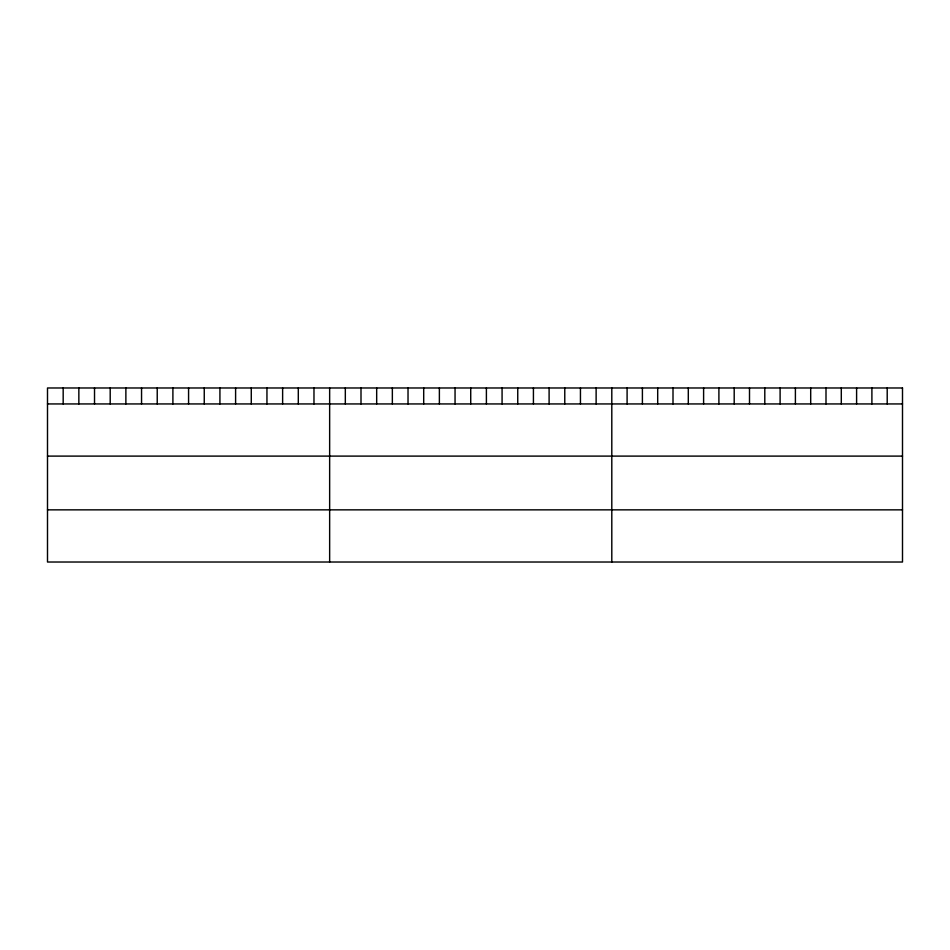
<?xml version="1.0" encoding="UTF-8"?>
<svg xmlns="http://www.w3.org/2000/svg" width="950" height="950" viewBox="0 0 950 950"><rect width="100%" height="100%" fill="white"/><g stroke="black" fill="none" stroke-linecap="round" stroke-linejoin="round"><path stroke-width="1.43" d="M47.5 403.94L902.5 403.94M47.5 456.107L902.5 456.107M47.5 509.853L902.5 509.853M887.205 387.98L887.205 403.94M871.898 387.98L871.898 403.94M856.603 387.98L856.603 403.94M841.296 387.98L841.296 403.94M826.001 387.98L826.001 403.94M810.694 387.98L810.694 403.94M795.399 387.98L795.399 403.94M780.104 387.98L780.104 403.94M764.797 387.98L764.797 403.94M749.502 387.98L749.502 403.94M734.196 387.98L734.196 403.94M718.901 387.98L718.901 403.94M703.606 387.98L703.606 403.94M688.299 387.98L688.299 403.94M673.004 387.98L673.004 403.94M657.697 387.98L657.697 403.94M642.402 387.98L642.402 403.94M627.095 387.98L627.095 403.94M611.8 387.98L611.8 562.02M596.125 387.98L596.125 403.94M580.45 387.98L580.45 403.94M564.775 387.98L564.775 403.94M549.1 387.98L549.1 403.94M533.425 387.98L533.425 403.94M517.75 387.98L517.75 403.94M502.075 387.98L502.075 403.94M486.4 387.98L486.4 403.94M470.725 387.98L470.725 403.94M455.05 387.98L455.05 403.94M439.375 387.98L439.375 403.94M423.7 387.98L423.7 403.94M408.025 387.98L408.025 403.94M392.35 387.98L392.35 403.94M376.675 387.98L376.675 403.94M361 387.98L361 403.94M345.325 387.98L345.325 403.94M329.65 387.98L329.65 562.02M313.975 387.98L313.975 403.94M298.3 387.98L298.3 403.94M282.625 387.98L282.625 403.94M266.95 387.98L266.95 403.94M251.275 387.98L251.275 403.94M235.6 387.98L235.6 403.94M219.925 387.98L219.925 403.94M204.25 387.98L204.25 403.94M188.575 387.98L188.575 403.94M172.9 387.98L172.9 403.94M157.225 387.98L157.225 403.94M141.55 387.98L141.55 403.94M125.875 387.98L125.875 403.94M110.2 387.98L110.2 403.94M94.525 387.98L94.525 403.94M78.85 387.98L78.85 403.94M63.175 387.98L63.175 403.94M902.5 387.98L47.5 387.98L47.5 562.02L902.5 562.02L902.5 387.98"/></g></svg>
